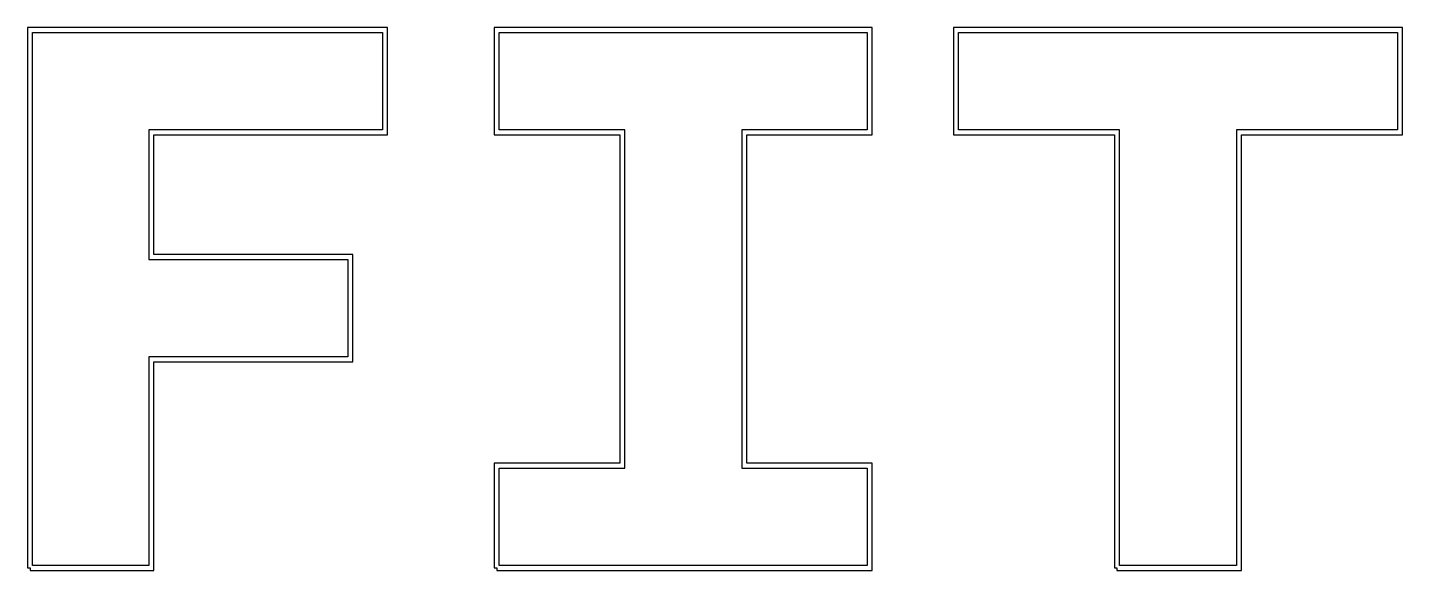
# Model space of a CAD drawing. Extents: x 0 to 7.99, y 0 to 3.15.
import ezdxf

# ---------------------------------------------------------------- set-up
doc = ezdxf.new("R2010")
doc.units = 0
doc.layers.get('0').update_dxf_attribs({"linetype": 'CONTINUOUS'})

msp = doc.modelspace()

# ---------------------------------------------------------------- linework, layer by layer
at = {"color": 0}
for p, q in [((0, 3.1542), (0, 0.0146)), ((2.0903, 3.1542), (0, 3.1542)), ((0.0292, 3.1254), (2.0611, 3.1254)), ((0.0292, 0.0292), (0.0292, 3.1254)), ((2.0611, 3.1254), (2.0611, 2.5597)), ((2.0903, 2.5309), (2.0903, 3.1542)), ((2.7111, 3.1542), (2.7111, 2.5309)), ((4.9066, 3.1542), (2.7111, 3.1542)), ((2.7403, 3.1254), (4.8778, 3.1254)), ((2.7403, 2.5597), (2.7403, 3.1254)), ((4.8778, 3.1254), (4.8778, 2.5597)), ((4.9066, 2.5309), (4.9066, 3.1542)), ((5.3792, 3.1542), (5.3792, 2.5309)), ((7.9868, 3.1542), (5.3792, 3.1542)), ((5.4083, 3.1254), (7.958, 3.1254)), ((5.4083, 2.5597), (5.4083, 3.1254)), ((7.958, 3.1254), (7.958, 2.5597)), ((7.9868, 2.5309), (7.9868, 3.1542)), ((2.0611, 2.5597), (0.7049, 2.5597)), ((0.7049, 2.5597), (0.7049, 1.8072)), ((3.4688, 2.5597), (2.7403, 2.5597)), ((3.4688, 0.5945), (3.4688, 2.5597)), ((4.8778, 2.5597), (4.1493, 2.5597)), ((4.1493, 2.5597), (4.1493, 0.5945)), ((6.3427, 2.5597), (5.4083, 2.5597)), ((6.3427, 0.0292), (6.3427, 2.5597)), ((7.958, 2.5597), (7.0233, 2.5597)), ((7.0233, 2.5597), (7.0233, 0.0292)), ((0.7337, 1.8361), (0.7337, 2.5309)), ((0.7337, 2.5309), (2.0903, 2.5309)), ((2.7111, 2.5309), (3.4399, 2.5309)), ((3.4399, 2.5309), (3.4399, 0.6232)), ((4.1781, 0.6232), (4.1781, 2.5309)), ((4.1781, 2.5309), (4.9066, 2.5309)), ((5.3792, 2.5309), (6.3139, 2.5309)), ((6.3139, 2.5309), (6.3139, 0.0146)), ((7.0524, -0.0001), (7.0524, 2.5309)), ((7.0524, 2.5309), (7.9868, 2.5309)), ((0.7049, 1.8072), (1.8601, 1.8072)), ((1.8889, 1.8361), (0.7337, 1.8361)), ((1.8601, 1.8072), (1.8601, 1.2417)), ((1.8889, 1.2129), (1.8889, 1.8361)), ((1.8601, 1.2417), (0.7049, 1.2417)), ((0.7049, 1.2417), (0.7049, 0.0292)), ((0.7337, -0.0001), (0.7337, 1.2129)), ((0.7337, 1.2129), (1.8889, 1.2129)), ((3.4399, 0.6232), (2.7111, 0.6232)), ((2.7111, 0.6232), (2.7111, 0.0146)), ((2.7403, 0.0292), (2.7403, 0.5945)), ((2.7403, 0.5945), (3.4688, 0.5945)), ((4.1493, 0.5945), (4.8778, 0.5945)), ((4.9066, 0.6232), (4.1781, 0.6232)), ((4.8778, 0.5945), (4.8778, 0.0292)), ((4.9066, -0.0001), (4.9066, 0.6232)), ((0, 0.0146), (0.0146, 0.0146)), ((0.0146, 0.0146), (0.0146, -0.0001)), ((0.7049, 0.0292), (0.0292, 0.0292)), ((2.7111, 0.0146), (2.7257, 0.0146)), ((2.7257, 0.0146), (2.7257, -0.0001)), ((4.8778, 0.0292), (2.7403, 0.0292)), ((6.3139, 0.0146), (6.3284, 0.0146)), ((6.3284, 0.0146), (6.3284, -0.0001)), ((7.0233, 0.0292), (6.3427, 0.0292)), ((0.0146, -0.0001), (0.7337, -0.0001)), ((2.7257, -0.0001), (4.9066, -0.0001)), ((6.3284, -0.0001), (7.0524, -0.0001))]:
    msp.add_line(p, q, dxfattribs=at)

doc.saveas('drawing.dxf')
